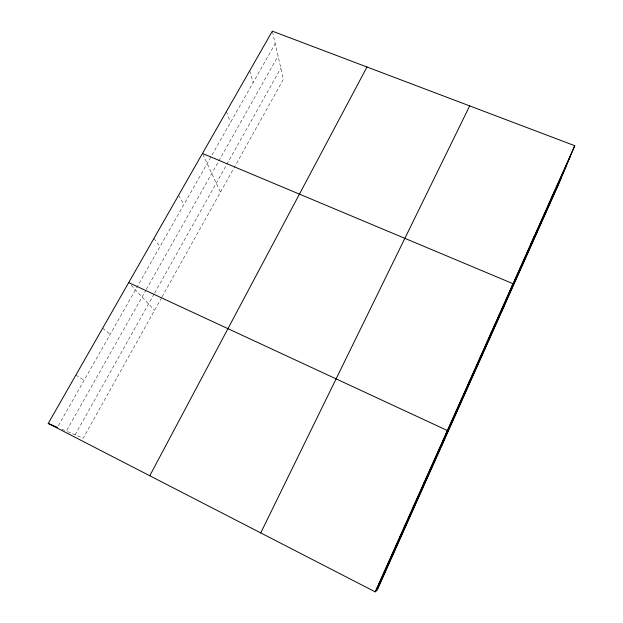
<?xml version="1.0" encoding="UTF-8"?>
<svg xmlns="http://www.w3.org/2000/svg" width="623" height="623" viewBox="0 0 623 623"><rect width="100%" height="100%" fill="white"/><g stroke="black" fill="none" stroke-linecap="round" stroke-linejoin="round"><path stroke-width="0.47" stroke-dasharray="3.12 2.34" d="M161.552 297.747L83.171 438.234L66.357 431.124L145.875 290.217M162.019 296.906L283.403 79.339L272.329 31.15M75.11 434.831L154.208 293.83M154.675 292.981L280.825 68.109M146.35 289.368L278.037 56M58.352 425.649L275.202 43.672M61.879 429.231L65.462 430.75M75.858 375.108L84.167 380.186M102.67 328.181L110.17 334.38M131.149 285.241L154.504 310.379M153.99 238.321L160.01 246.583M178.575 195.295L183.91 204.492M202.864 154.294L220.456 192.164M226.414 111.533L230.463 122.482M249.691 70.788L253.14 82.54"/><path stroke-width="0.93" d="M399.896 537.291L400.005 536.325M423.282 485.021L424.053 482.568M442.034 445.102L447.345 430.509L128.704 282.601M467.928 385.201L469.913 380.061M489.257 337.518L491.788 331.156M501.359 312.38L513.017 283.714L202.475 153.453M530.664 244.932L534.223 236.312M550.771 199.991L554.797 190.327M574.756 145.704L557.655 186.448L377.46 589.553L375.163 591.85L48.244 423.461L272.329 31.15L574.756 145.704L375.163 591.85M375.77 591.243L570.286 156.35M376.362 590.651L565.902 166.785M376.931 590.082L561.611 177.01M260.733 532.906L469.672 105.902M149.777 475.762L366.986 67.004M48.244 423.461L57.402 427.339"/></g></svg>
